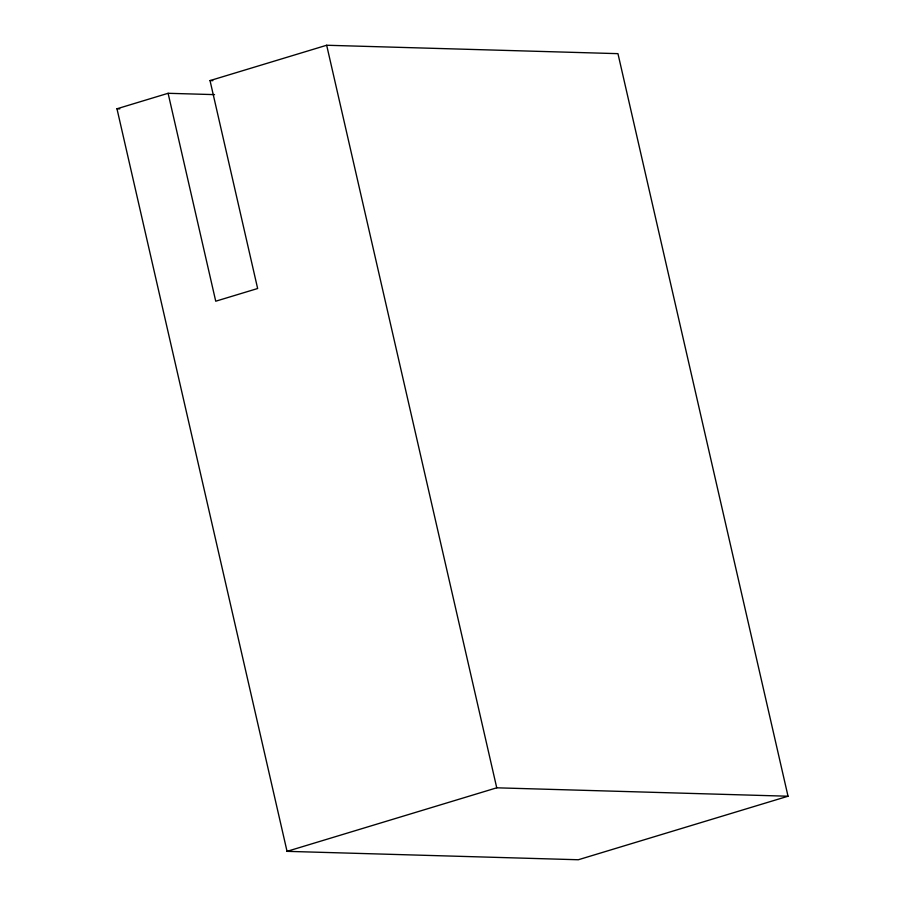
<?xml version="1.0" encoding="UTF-8"?>
<svg xmlns="http://www.w3.org/2000/svg" width="905" height="905" viewBox="0 0 905 905"><rect width="100%" height="100%" fill="white"/><g stroke="black" fill="none" stroke-linecap="round" stroke-linejoin="round"><path stroke-width="1.36" d="M168.104 93.294L215.729 301.207L257.642 288.514L210.028 80.59L326.671 45.25L617.957 53.655L788.029 796.219L578.329 859.75L287.043 851.345L116.971 108.781L168.104 93.294L214.542 94.629M287.043 851.345L496.743 787.814L788.029 796.219M210.028 80.59L212.845 80.669M116.971 108.781L119.788 108.871M326.671 45.25L496.743 787.814"/></g></svg>
